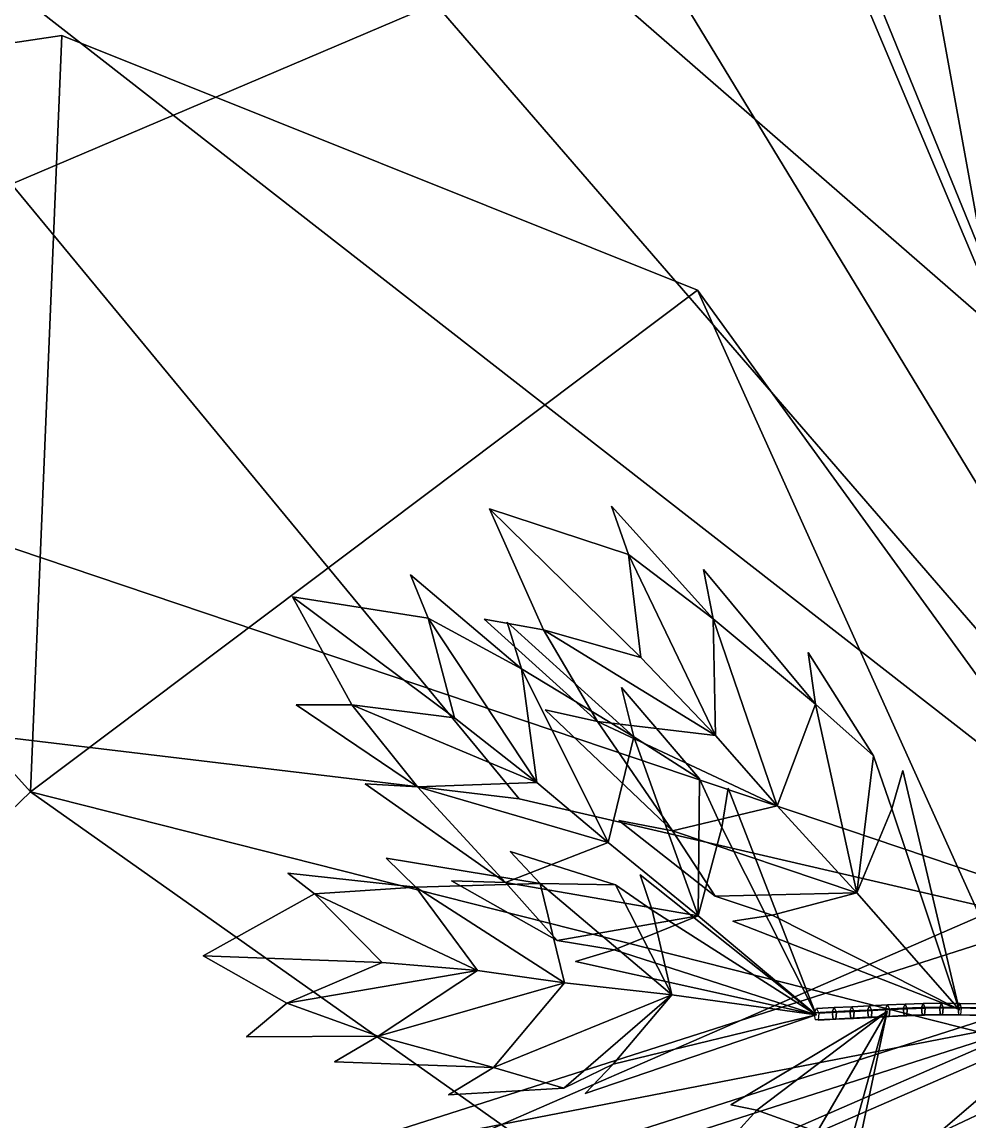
# Model space of a CAD drawing. Header units: metres. Extents: x -317 to 277, y -489 to 236.
# Drawn here: x -151.45 to -146.5, y -133.7 to -127.96 of the extents above; entities that cross this region are included whole.
import ezdxf

# ---------------------------------------------------------------- set-up
doc = ezdxf.new("R2010")
doc.units = ezdxf.units.M

msp = doc.modelspace()

# ---------------------------------------------------------------- linework, layer by layer
at = {"layer": 'Newplan_1Pdncle', "color": 3}
for points in [[(-145.0571, -132.3366, 725.2916), (-160.0123, -137.1202, 735.4659), (-160.2247, -137.5915, 734.9321), (-145.2695, -132.8078, 724.7578)], [(-144.6258, -132.7048, 725.7523), (-159.5811, -137.4885, 735.9266), (-160.0123, -137.1202, 735.4659), (-145.0571, -132.3366, 725.2916)], [(-144.5689, -133.3927, 725.5126), (-159.5241, -138.1764, 735.6869), (-159.5811, -137.4885, 735.9266), (-144.6258, -132.7048, 725.7523)], [(-145.2695, -132.8078, 724.7578), (-160.2247, -137.5915, 734.9321), (-159.9196, -138.2397, 735.0758), (-144.9644, -133.456, 724.9016)], [(-144.9644, -133.456, 724.9016), (-159.9196, -138.2397, 735.0758), (-159.5241, -138.1764, 735.6869), (-144.5689, -133.3927, 725.5126)]]:
    msp.add_3dface(points, dxfattribs=at)
at = {"layer": 'Newplan_Intrnd', "color": 3}
for points in [[(-142.8204, -131.282, 723.0324), (-147.5975, -134.7089, 733.0544), (-148.0521, -135.3773, 732.6091), (-143.275, -131.9504, 722.5872)], [(-142.0218, -131.6227, 723.2966), (-146.7989, -135.0496, 733.3185), (-147.5975, -134.7089, 733.0544), (-142.8204, -131.282, 723.0324)], [(-141.9764, -132.4867, 723.0228), (-146.7535, -135.9136, 733.0447), (-146.7989, -135.0496, 733.3185), (-142.0218, -131.6227, 723.2966)], [(-143.275, -131.9504, 722.5872), (-148.0521, -135.3773, 732.6091), (-147.5236, -136.115, 732.6088), (-142.7465, -132.6881, 722.5869)], [(-142.7465, -132.6881, 722.5869), (-147.5236, -136.115, 732.6088), (-146.7535, -135.9136, 733.0447), (-141.9764, -132.4867, 723.0228)]]:
    msp.add_3dface(points, dxfattribs=at)
at = {"layer": 'Newplan_Leaf', "color": 3}
for points in [[(-148.7206, -131.1379, 725.141), (-149.004, -130.5051, 724.7307), (-148.2133, -131.2823, 725.0117)], [(-148.7206, -131.1379, 725.141), (-148.2133, -131.2823, 725.0117), (-149.004, -130.5051, 724.7307)], [(-148.2133, -131.2823, 725.0117), (-149.004, -130.5051, 724.7307), (-148.2767, -130.7439, 724.9821)], [(-148.2133, -131.2823, 725.0117), (-148.2767, -130.7439, 724.9821), (-149.004, -130.5051, 724.7307)], [(-148.2767, -130.7439, 724.9821), (-148.3653, -130.4917, 724.7659), (-147.8341, -131.0802, 724.9523)], [(-148.2767, -130.7439, 724.9821), (-147.8341, -131.0802, 724.9523), (-148.3653, -130.4917, 724.7659)], [(-147.8232, -131.6898, 725.0909), (-148.2767, -130.7439, 724.9821), (-147.8341, -131.0802, 724.9523)], [(-147.8232, -131.6898, 725.0909), (-147.8341, -131.0802, 724.9523), (-148.2767, -130.7439, 724.9821)], [(-147.8232, -131.6898, 725.0909), (-148.2133, -131.2823, 725.0117), (-148.2767, -130.7439, 724.9821)], [(-147.8232, -131.6898, 725.0909), (-148.2767, -130.7439, 724.9821), (-148.2133, -131.2823, 725.0117)], [(-149.3236, -131.0774, 724.3212), (-149.4154, -130.85, 724.0803), (-148.8363, -131.341, 724.3749)], [(-149.3236, -131.0774, 724.3212), (-148.8363, -131.341, 724.3749), (-149.4154, -130.85, 724.0803)], [(-147.8341, -131.0802, 724.9523), (-147.8849, -130.822, 724.8567), (-147.3009, -131.5255, 724.9594)], [(-147.8341, -131.0802, 724.9523), (-147.3009, -131.5255, 724.9594), (-147.8849, -130.822, 724.8567)], [(-149.7222, -131.5304, 724.4373), (-150.0321, -130.9647, 723.9545), (-149.1854, -131.5979, 724.3909)], [(-149.7222, -131.5304, 724.4373), (-149.1854, -131.5979, 724.3909), (-150.0321, -130.9647, 723.9545)], [(-149.1854, -131.5979, 724.3909), (-150.0321, -130.9647, 723.9545), (-149.3236, -131.0774, 724.3212)], [(-149.1854, -131.5979, 724.3909), (-149.3236, -131.0774, 724.3212), (-150.0321, -130.9647, 723.9545)], [(-148.7551, -131.9361, 724.5489), (-149.3236, -131.0774, 724.3212), (-148.8363, -131.341, 724.3749)], [(-148.7551, -131.9361, 724.5489), (-148.8363, -131.341, 724.3749), (-149.3236, -131.0774, 724.3212)], [(-148.7551, -131.9361, 724.5489), (-149.1854, -131.5979, 724.3909), (-149.3236, -131.0774, 724.3212)], [(-148.7551, -131.9361, 724.5489), (-149.3236, -131.0774, 724.3212), (-149.1854, -131.5979, 724.3909)], [(-148.4394, -131.6176, 725.1689), (-149.0311, -131.0828, 725.0042), (-148.7206, -131.1379, 725.141)], [(-148.4394, -131.6176, 725.1689), (-148.7206, -131.1379, 725.141), (-149.0311, -131.0828, 725.0042)], [(-147.501, -132.0574, 725.0794), (-147.8341, -131.0802, 724.9523), (-147.3009, -131.5255, 724.9594)], [(-147.501, -132.0574, 725.0794), (-147.3009, -131.5255, 724.9594), (-147.8341, -131.0802, 724.9523)], [(-147.501, -132.0574, 725.0794), (-147.8232, -131.6898, 725.0909), (-147.8341, -131.0802, 724.9523)], [(-147.501, -132.0574, 725.0794), (-147.8341, -131.0802, 724.9523), (-147.8232, -131.6898, 725.0909)], [(-148.8363, -131.341, 724.3749), (-148.9102, -131.0975, 724.2582), (-148.2496, -131.6966, 724.4844)], [(-148.8363, -131.341, 724.3749), (-148.2496, -131.6966, 724.4844), (-148.9102, -131.0975, 724.2582)], [(-148.4394, -131.6176, 725.1689), (-148.7206, -131.1379, 725.141), (-147.8232, -131.6898, 725.0909)], [(-148.4394, -131.6176, 725.1689), (-147.8232, -131.6898, 725.0909), (-148.7206, -131.1379, 725.141)], [(-148.7206, -131.1379, 725.141), (-148.2133, -131.2823, 725.0117), (-147.8232, -131.6898, 725.0909)], [(-148.7206, -131.1379, 725.141), (-147.8232, -131.6898, 725.0909), (-148.2133, -131.2823, 725.0117)], [(-147.3009, -131.5255, 724.9594), (-147.3385, -131.2565, 724.8736), (-146.9962, -131.7957, 724.9243)], [(-147.3009, -131.5255, 724.9594), (-146.9962, -131.7957, 724.9243), (-147.3385, -131.2565, 724.8736)], [(-148.3834, -132.2487, 724.6052), (-148.8363, -131.341, 724.3749), (-148.2496, -131.6966, 724.4844)], [(-148.3834, -132.2487, 724.6052), (-148.2496, -131.6966, 724.4844), (-148.8363, -131.341, 724.3749)], [(-148.3834, -132.2487, 724.6052), (-148.7551, -131.9361, 724.5489), (-148.8363, -131.341, 724.3749)], [(-148.3834, -132.2487, 724.6052), (-148.8363, -131.341, 724.3749), (-148.7551, -131.9361, 724.5489)], [(-148.2496, -131.6966, 724.4844), (-148.3136, -131.44, 724.3787), (-147.906, -131.9168, 724.5092)], [(-148.2496, -131.6966, 724.4844), (-147.906, -131.9168, 724.5092), (-148.3136, -131.44, 724.3787)], [(-149.3798, -131.9587, 724.5332), (-150.0133, -131.5295, 724.2544), (-149.7222, -131.5304, 724.4373)], [(-149.3798, -131.9587, 724.5332), (-149.7222, -131.5304, 724.4373), (-150.0133, -131.5295, 724.2544)], [(-149.3798, -131.9587, 724.5332), (-149.7222, -131.5304, 724.4373), (-148.7551, -131.9361, 724.5489)], [(-149.3798, -131.9587, 724.5332), (-148.7551, -131.9361, 724.5489), (-149.7222, -131.5304, 724.4373)], [(-149.7222, -131.5304, 724.4373), (-149.1854, -131.5979, 724.3909), (-148.7551, -131.9361, 724.5489)], [(-149.7222, -131.5304, 724.4373), (-148.7551, -131.9361, 724.5489), (-149.1854, -131.5979, 724.3909)], [(-147.0839, -132.5126, 725.1153), (-147.501, -132.0574, 725.0794), (-147.3009, -131.5255, 724.9594)], [(-147.0839, -132.5126, 725.1153), (-147.3009, -131.5255, 724.9594), (-147.501, -132.0574, 725.0794)], [(-147.0839, -132.5126, 725.1153), (-147.3009, -131.5255, 724.9594), (-146.9962, -131.7957, 724.9243)], [(-147.0839, -132.5126, 725.1153), (-146.9962, -131.7957, 724.9243), (-147.3009, -131.5255, 724.9594)], [(-148.0474, -132.1882, 725.2266), (-148.7121, -131.5564, 725.1527), (-148.4394, -131.6176, 725.1689)], [(-148.0474, -132.1882, 725.2266), (-148.4394, -131.6176, 725.1689), (-148.7121, -131.5564, 725.1527)], [(-148.0474, -132.1882, 725.2266), (-148.4394, -131.6176, 725.1689), (-147.501, -132.0574, 725.0794)], [(-148.0474, -132.1882, 725.2266), (-147.501, -132.0574, 725.0794), (-148.4394, -131.6176, 725.1689)], [(-148.4394, -131.6176, 725.1689), (-147.8232, -131.6898, 725.0909), (-147.501, -132.0574, 725.0794)], [(-148.4394, -131.6176, 725.1689), (-147.501, -132.0574, 725.0794), (-147.8232, -131.6898, 725.0909)], [(-147.9131, -132.6313, 724.727), (-148.3834, -132.2487, 724.6052), (-148.2496, -131.6966, 724.4844)], [(-147.9131, -132.6313, 724.727), (-148.2496, -131.6966, 724.4844), (-148.3834, -132.2487, 724.6052)], [(-147.9131, -132.6313, 724.727), (-148.2496, -131.6966, 724.4844), (-147.906, -131.9168, 724.5092)], [(-147.9131, -132.6313, 724.727), (-147.906, -131.9168, 724.5092), (-148.2496, -131.6966, 724.4844)], [(-147.0839, -132.5126, 725.1153), (-146.9962, -131.7957, 724.9243), (-146.9016, -132.073, 725.0411)], [(-147.0839, -132.5126, 725.1153), (-146.9016, -132.073, 725.0411), (-146.9962, -131.7957, 724.9243)], [(-146.9016, -132.073, 725.0411), (-146.8434, -131.8721, 724.9998), (-146.5489, -133.1211, 725.1008)], [(-146.9016, -132.073, 725.0411), (-146.5489, -133.1211, 725.1008), (-146.8434, -131.8721, 724.9998)], [(-148.9199, -132.4584, 724.6796), (-149.653, -131.9417, 724.4744), (-149.3798, -131.9587, 724.5332)], [(-148.9199, -132.4584, 724.6796), (-149.3798, -131.9587, 724.5332), (-149.653, -131.9417, 724.4744)], [(-149.3798, -131.9587, 724.5332), (-148.7551, -131.9361, 724.5489), (-148.3834, -132.2487, 724.6052)], [(-149.3798, -131.9587, 724.5332), (-148.3834, -132.2487, 724.6052), (-148.7551, -131.9361, 724.5489)], [(-147.9131, -132.6313, 724.727), (-147.906, -131.9168, 724.5092), (-147.7896, -132.1714, 724.6543)], [(-147.9131, -132.6313, 724.727), (-147.7896, -132.1714, 724.6543), (-147.906, -131.9168, 724.5092)], [(-148.9199, -132.4584, 724.6796), (-149.3798, -131.9587, 724.5332), (-148.3834, -132.2487, 724.6052)], [(-148.9199, -132.4584, 724.6796), (-148.3834, -132.2487, 724.6052), (-149.3798, -131.9587, 724.5332)], [(-147.7896, -132.1714, 724.6543), (-147.7566, -131.9655, 724.6103), (-147.2969, -133.1485, 724.825)], [(-147.7896, -132.1714, 724.6543), (-147.2969, -133.1485, 724.825), (-147.7566, -131.9655, 724.6103)], [(-148.0474, -132.1882, 725.2266), (-147.501, -132.0574, 725.0794), (-147.0839, -132.5126, 725.1153)], [(-148.0474, -132.1882, 725.2266), (-147.0839, -132.5126, 725.1153), (-147.501, -132.0574, 725.0794)], [(-146.5489, -133.1211, 725.1008), (-147.0839, -132.5126, 725.1153), (-146.9016, -132.073, 725.0411)], [(-146.5489, -133.1211, 725.1008), (-146.9016, -132.073, 725.0411), (-147.0839, -132.5126, 725.1153)], [(-147.8234, -132.5302, 725.2203), (-148.327, -132.1342, 725.2274), (-148.0474, -132.1882, 725.2266)], [(-147.8234, -132.5302, 725.2203), (-148.0474, -132.1882, 725.2266), (-148.327, -132.1342, 725.2274)], [(-147.2969, -133.1485, 724.825), (-147.9131, -132.6313, 724.727), (-147.7896, -132.1714, 724.6543)], [(-147.2969, -133.1485, 724.825), (-147.7896, -132.1714, 724.6543), (-147.9131, -132.6313, 724.727)], [(-147.8234, -132.5302, 725.2203), (-148.0474, -132.1882, 725.2266), (-147.0839, -132.5126, 725.1153)], [(-147.8234, -132.5302, 725.2203), (-147.0839, -132.5126, 725.1153), (-148.0474, -132.1882, 725.2266)], [(-148.9199, -132.4584, 724.6796), (-148.3834, -132.2487, 724.6052), (-147.9131, -132.6313, 724.727)], [(-148.9199, -132.4584, 724.6796), (-147.9131, -132.6313, 724.727), (-148.3834, -132.2487, 724.6052)], [(-148.7388, -132.4638, 724.0612), (-148.8955, -132.2957, 723.8929), (-148.3453, -132.4693, 724.1714)], [(-148.7388, -132.4638, 724.0612), (-148.3453, -132.4693, 724.1714), (-148.8955, -132.2957, 723.8929)], [(-149.3873, -132.4817, 723.8124), (-149.5437, -132.3313, 723.6355), (-148.7388, -132.4638, 724.0612)], [(-149.3873, -132.4817, 723.8124), (-148.7388, -132.4638, 724.0612), (-149.5437, -132.3313, 723.6355)], [(-149.9182, -132.518, 723.6492), (-150.0565, -132.4086, 723.3541), (-149.3873, -132.4817, 723.8124)], [(-149.9182, -132.518, 723.6492), (-149.3873, -132.4817, 723.8124), (-150.0565, -132.4086, 723.3541)], [(-148.6109, -132.9814, 724.2917), (-149.3873, -132.4817, 723.8124), (-148.7388, -132.4638, 724.0612)], [(-148.6109, -132.9814, 724.2917), (-148.7388, -132.4638, 724.0612), (-149.3873, -132.4817, 723.8124)], [(-148.6488, -132.761, 724.7255), (-149.2014, -132.4489, 724.6371), (-148.9199, -132.4584, 724.6796)], [(-148.6488, -132.761, 724.7255), (-148.9199, -132.4584, 724.6796), (-149.2014, -132.4489, 724.6371)], [(-148.6488, -132.761, 724.7255), (-148.9199, -132.4584, 724.6796), (-147.9131, -132.6313, 724.727)], [(-148.6488, -132.761, 724.7255), (-147.9131, -132.6313, 724.727), (-148.9199, -132.4584, 724.6796)], [(-148.0511, -133.0444, 724.5466), (-148.7388, -132.4638, 724.0612), (-148.3453, -132.4693, 724.1714)], [(-148.0511, -133.0444, 724.5466), (-148.3453, -132.4693, 724.1714), (-148.7388, -132.4638, 724.0612)], [(-148.0511, -133.0444, 724.5466), (-148.6109, -132.9814, 724.2917), (-148.7388, -132.4638, 724.0612)], [(-148.0511, -133.0444, 724.5466), (-148.7388, -132.4638, 724.0612), (-148.6109, -132.9814, 724.2917)], [(-148.1532, -132.6031, 724.3828), (-148.2155, -132.4186, 724.296), (-147.2971, -133.1495, 724.8246)], [(-148.1532, -132.6031, 724.3828), (-147.2971, -133.1495, 724.8246), (-148.2155, -132.4186, 724.296)], [(-149.5636, -132.8761, 723.8512), (-150.4999, -132.8414, 723.1951), (-149.9182, -132.518, 723.6492)], [(-149.5636, -132.8761, 723.8512), (-149.9182, -132.518, 723.6492), (-150.4999, -132.8414, 723.1951)], [(-149.0667, -132.917, 724.1266), (-149.9182, -132.518, 723.6492), (-149.3873, -132.4817, 723.8124)], [(-149.0667, -132.917, 724.1266), (-149.3873, -132.4817, 723.8124), (-149.9182, -132.518, 723.6492)], [(-149.0667, -132.917, 724.1266), (-149.5636, -132.8761, 723.8512), (-149.9182, -132.518, 723.6492)], [(-149.0667, -132.917, 724.1266), (-149.9182, -132.518, 723.6492), (-149.5636, -132.8761, 723.8512)], [(-148.6109, -132.9814, 724.2917), (-149.0667, -132.917, 724.1266), (-149.3873, -132.4817, 723.8124)], [(-148.6109, -132.9814, 724.2917), (-149.3873, -132.4817, 723.8124), (-149.0667, -132.917, 724.1266)], [(-148.0511, -133.0444, 724.5466), (-148.3453, -132.4693, 724.1714), (-148.1532, -132.6031, 724.3828)], [(-148.0511, -133.0444, 724.5466), (-148.1532, -132.6031, 724.3828), (-148.3453, -132.4693, 724.1714)], [(-147.527, -132.6283, 725.2649), (-147.8234, -132.5302, 725.2203), (-147.0839, -132.5126, 725.1153)], [(-147.527, -132.6283, 725.2649), (-147.0839, -132.5126, 725.1153), (-147.8234, -132.5302, 725.2203)], [(-147.527, -132.6283, 725.2649), (-147.0839, -132.5126, 725.1153), (-146.5489, -133.1211, 725.1008)], [(-147.527, -132.6283, 725.2649), (-146.5489, -133.1211, 725.1008), (-147.0839, -132.5126, 725.1153)], [(-148.3513, -132.8097, 724.8178), (-148.6488, -132.761, 724.7255), (-147.9131, -132.6313, 724.727)], [(-148.3513, -132.8097, 724.8178), (-147.9131, -132.6313, 724.727), (-148.6488, -132.761, 724.7255)], [(-148.3513, -132.8097, 724.8178), (-147.9131, -132.6313, 724.727), (-147.2969, -133.1485, 724.825)], [(-148.3513, -132.8097, 724.8178), (-147.2969, -133.1485, 724.825), (-147.9131, -132.6313, 724.727)], [(-147.2971, -133.1495, 724.8246), (-148.0511, -133.0444, 724.5466), (-148.1532, -132.6031, 724.3828)], [(-147.2971, -133.1495, 724.8246), (-148.1532, -132.6031, 724.3828), (-148.0511, -133.0444, 724.5466)], [(-146.5489, -133.1211, 725.1008), (-147.7311, -132.6602, 725.3176), (-147.527, -132.6283, 725.2649)], [(-146.5489, -133.1211, 725.1008), (-147.527, -132.6283, 725.2649), (-147.7311, -132.6602, 725.3176)], [(-147.2969, -133.1485, 724.825), (-148.5538, -132.8714, 724.8424), (-148.3513, -132.8097, 724.8178)], [(-147.2969, -133.1485, 724.825), (-148.3513, -132.8097, 724.8178), (-148.5538, -132.8714, 724.8424)], [(-150.0626, -133.0887, 723.825), (-150.4999, -132.8414, 723.1951), (-149.5636, -132.8761, 723.8512)], [(-150.0626, -133.0887, 723.825), (-149.5636, -132.8761, 723.8512), (-150.4999, -132.8414, 723.1951)], [(-150.0626, -133.0887, 723.825), (-149.5636, -132.8761, 723.8512), (-149.0667, -132.917, 724.1266)], [(-150.0626, -133.0887, 723.825), (-149.0667, -132.917, 724.1266), (-149.5636, -132.8761, 723.8512)], [(-149.5841, -133.26, 724.0521), (-150.0626, -133.0887, 723.825), (-149.0667, -132.917, 724.1266)], [(-149.5841, -133.26, 724.0521), (-149.0667, -132.917, 724.1266), (-150.0626, -133.0887, 723.825)], [(-149.5841, -133.26, 724.0521), (-149.0667, -132.917, 724.1266), (-148.6109, -132.9814, 724.2917)], [(-149.5841, -133.26, 724.0521), (-148.6109, -132.9814, 724.2917), (-149.0667, -132.917, 724.1266)], [(-148.9816, -133.4238, 724.3568), (-149.5841, -133.26, 724.0521), (-148.6109, -132.9814, 724.2917)], [(-148.9816, -133.4238, 724.3568), (-148.6109, -132.9814, 724.2917), (-149.5841, -133.26, 724.0521)], [(-148.9816, -133.4238, 724.3568), (-148.6109, -132.9814, 724.2917), (-148.0511, -133.0444, 724.5466)], [(-148.9816, -133.4238, 724.3568), (-148.0511, -133.0444, 724.5466), (-148.6109, -132.9814, 724.2917)], [(-149.5841, -133.26, 724.0521), (-150.273, -133.2647, 723.6177), (-150.0626, -133.0887, 723.825)], [(-149.5841, -133.26, 724.0521), (-150.0626, -133.0887, 723.825), (-150.273, -133.2647, 723.6177)], [(-148.6142, -133.533, 724.4991), (-148.9816, -133.4238, 724.3568), (-148.0511, -133.0444, 724.5466)], [(-148.6142, -133.533, 724.4991), (-148.0511, -133.0444, 724.5466), (-148.9816, -133.4238, 724.3568)], [(-148.3565, -133.4074, 724.6305), (-148.6142, -133.533, 724.4991), (-148.0511, -133.0444, 724.5466)], [(-148.3565, -133.4074, 724.6305), (-148.0511, -133.0444, 724.5466), (-148.6142, -133.533, 724.4991)], [(-148.3565, -133.4074, 724.6305), (-148.0511, -133.0444, 724.5466), (-147.2971, -133.1495, 724.8246)], [(-148.3565, -133.4074, 724.6305), (-147.2971, -133.1495, 724.8246), (-148.0511, -133.0444, 724.5466)], [(-147.2971, -133.1495, 724.8246), (-148.5041, -133.5602, 724.6476), (-148.3565, -133.4074, 724.6305)], [(-147.2971, -133.1495, 724.8246), (-148.3565, -133.4074, 724.6305), (-148.5041, -133.5602, 724.6476)], [(-147.607, -133.6478, 724.2656), (-147.7417, -133.6203, 724.1027), (-146.9256, -133.1327, 724.9706)], [(-147.607, -133.6478, 724.2656), (-146.9256, -133.1327, 724.9706), (-147.7417, -133.6203, 724.1027)], [(-146.9256, -133.1327, 724.9706), (-147.2919, -133.7605, 724.6121), (-147.607, -133.6478, 724.2656)], [(-146.9256, -133.1327, 724.9706), (-147.607, -133.6478, 724.2656), (-147.2919, -133.7605, 724.6121)], [(-147.2194, -134.1896, 724.8185), (-147.2919, -133.7605, 724.6121), (-146.9256, -133.1327, 724.9706)], [(-147.2194, -134.1896, 724.8185), (-146.9256, -133.1327, 724.9706), (-147.2919, -133.7605, 724.6121)], [(-146.9256, -133.1327, 724.9706), (-147.1916, -134.3894, 724.8875), (-147.2194, -134.1896, 724.8185)], [(-146.9256, -133.1327, 724.9706), (-147.2194, -134.1896, 724.8185), (-147.1916, -134.3894, 724.8875)], [(-148.9816, -133.4238, 724.3568), (-149.8127, -133.395, 723.9631), (-149.5841, -133.26, 724.0521)], [(-148.9816, -133.4238, 724.3568), (-149.5841, -133.26, 724.0521), (-149.8127, -133.395, 723.9631)], [(-148.6142, -133.533, 724.4991), (-149.2169, -133.567, 724.2844), (-148.9816, -133.4238, 724.3568)], [(-148.6142, -133.533, 724.4991), (-148.9816, -133.4238, 724.3568), (-149.2169, -133.567, 724.2844)], [(-147.2919, -133.7605, 724.6121), (-147.7226, -133.7764, 724.0019), (-147.607, -133.6478, 724.2656)], [(-147.2919, -133.7605, 724.6121), (-147.607, -133.6478, 724.2656), (-147.7226, -133.7764, 724.0019)]]:
    msp.add_3dface(points, dxfattribs=at)
at = {"layer": 'Newplan_Mrstm', "color": 3}
for points in [[(-146.3526, -129.5708, 733.0635), (-143.1731, -120.1059, 744.6378), (-147.9376, -120.8503, 738.688)], [(-146.3526, -129.5708, 733.0635), (-147.9376, -120.8503, 738.688), (-143.1731, -120.1059, 744.6378)], [(-146.3526, -129.5708, 733.0635), (-147.9376, -120.8503, 738.688), (-149.5865, -126.7535, 730.9904)], [(-146.3526, -129.5708, 733.0635), (-149.5865, -126.7535, 730.9904), (-147.9376, -120.8503, 738.688)], [(-144.8985, -132.9377, 725.2421), (-149.3135, -122.1098, 728.3858), (-150.6986, -126.2324, 725.3316)], [(-144.8985, -132.9377, 725.2421), (-150.6986, -126.2324, 725.3316), (-149.3135, -122.1098, 728.3858)], [(-144.8985, -132.9377, 725.2421), (-143.6832, -127.8921, 729.6197), (-149.3135, -122.1098, 728.3858)], [(-144.8985, -132.9377, 725.2421), (-149.3135, -122.1098, 728.3858), (-143.6832, -127.8921, 729.6197)], [(-144.8635, -128.4287, 732.876), (-149.5865, -126.7535, 730.9904), (-146.8205, -123.4969, 732.5767)], [(-144.8635, -128.4287, 732.876), (-146.8205, -123.4969, 732.5767), (-149.5865, -126.7535, 730.9904)], [(-146.8205, -123.4969, 732.5767), (-147.0527, -127.8256, 725.9927), (-144.8985, -132.9377, 725.2421)], [(-146.8205, -123.4969, 732.5767), (-144.8985, -132.9377, 725.2421), (-147.0527, -127.8256, 725.9927)], [(-144.8635, -128.4287, 732.876), (-146.8205, -123.4969, 732.5767), (-144.8985, -132.9377, 725.2421)], [(-144.8635, -128.4287, 732.876), (-144.8985, -132.9377, 725.2421), (-146.8205, -123.4969, 732.5767)], [(-148.2506, -127.4258, 723.1252), (-151.9406, -123.9201, 721.159), (-153.9926, -129.8682, 717.86)], [(-148.2506, -127.4258, 723.1252), (-153.9926, -129.8682, 717.86), (-151.9406, -123.9201, 721.159)], [(-150.6986, -126.2324, 725.3316), (-153.8634, -125.9478, 721.0719), (-144.8985, -132.9377, 725.2421)], [(-150.6986, -126.2324, 725.3316), (-144.8985, -132.9377, 725.2421), (-153.8634, -125.9478, 721.0719)], [(-150.6986, -126.2324, 725.3316), (-153.8609, -129.9842, 723.1885), (-153.8634, -125.9478, 721.0719)], [(-150.6986, -126.2324, 725.3316), (-153.8634, -125.9478, 721.0719), (-153.8609, -129.9842, 723.1885)], [(-153.8634, -125.9478, 721.0719), (-148.8476, -132.0211, 721.3818), (-144.8985, -132.9377, 725.2421)], [(-153.8634, -125.9478, 721.0719), (-144.8985, -132.9377, 725.2421), (-148.8476, -132.0211, 721.3818)], [(-153.8634, -125.9478, 721.0719), (-153.4205, -131.4737, 717.8602), (-148.8476, -132.0211, 721.3818)], [(-153.8634, -125.9478, 721.0719), (-148.8476, -132.0211, 721.3818), (-153.4205, -131.4737, 717.8602)], [(-150.6986, -126.2324, 725.3316), (-151.4906, -127.4952, 726.487), (-153.8609, -129.9842, 723.1885)], [(-150.6986, -126.2324, 725.3316), (-153.8609, -129.9842, 723.1885), (-151.4906, -127.4952, 726.487)], [(-144.8635, -128.4287, 732.876), (-146.3526, -129.5708, 733.0635), (-149.5865, -126.7535, 730.9904)], [(-144.8635, -128.4287, 732.876), (-149.5865, -126.7535, 730.9904), (-146.3526, -129.5708, 733.0635)], [(-144.8985, -132.9377, 725.2421), (-148.2506, -127.4258, 723.1252), (-153.9926, -129.8682, 717.86)], [(-144.8985, -132.9377, 725.2421), (-153.9926, -129.8682, 717.86), (-148.2506, -127.4258, 723.1252)], [(-151.4007, -131.9843, 780.7606), (-151.2376, -128.0321, 784.4857), (-154.5147, -128.5223, 781.9601)], [(-151.4007, -131.9843, 780.7606), (-154.5147, -128.5223, 781.9601), (-151.2376, -128.0321, 784.4857)], [(-151.4007, -131.9843, 780.7606), (-147.9171, -129.3632, 786.1536), (-151.2376, -128.0321, 784.4857)], [(-151.4007, -131.9843, 780.7606), (-151.2376, -128.0321, 784.4857), (-147.9171, -129.3632, 786.1536)], [(-155.0273, -135.4879, 776.6539), (-151.4007, -131.9843, 780.7606), (-154.5147, -128.5223, 781.9601)], [(-155.0273, -135.4879, 776.6539), (-154.5147, -128.5223, 781.9601), (-151.4007, -131.9843, 780.7606)], [(-146.1327, -133.3179, 781.6201), (-147.9171, -129.3632, 786.1536), (-151.4007, -131.9843, 780.7606)], [(-146.1327, -133.3179, 781.6201), (-151.4007, -131.9843, 780.7606), (-147.9171, -129.3632, 786.1536)], [(-145.3622, -132.8869, 785.0154), (-147.9171, -129.3632, 786.1536), (-146.1327, -133.3179, 781.6201)], [(-145.3622, -132.8869, 785.0154), (-146.1327, -133.3179, 781.6201), (-147.9171, -129.3632, 786.1536)], [(-144.8985, -132.9377, 725.2421), (-153.9926, -129.8682, 717.86), (-151.8314, -134.2825, 719.8815)], [(-144.8985, -132.9377, 725.2421), (-151.8314, -134.2825, 719.8815), (-153.9926, -129.8682, 717.86)], [(-147.6599, -134.6281, 778.5606), (-151.4007, -131.9843, 780.7606), (-155.0273, -135.4879, 776.6539)], [(-147.6599, -134.6281, 778.5606), (-155.0273, -135.4879, 776.6539), (-151.4007, -131.9843, 780.7606)], [(-147.6599, -134.6281, 778.5606), (-146.1327, -133.3179, 781.6201), (-151.4007, -131.9843, 780.7606)], [(-147.6599, -134.6281, 778.5606), (-151.4007, -131.9843, 780.7606), (-146.1327, -133.3179, 781.6201)], [(-151.8314, -134.2825, 719.8815), (-152.0141, -139.085, 717.6134), (-144.8985, -132.9377, 725.2421)], [(-151.8314, -134.2825, 719.8815), (-144.8985, -132.9377, 725.2421), (-152.0141, -139.085, 717.6134)], [(-152.0141, -139.085, 717.6134), (-146.1249, -137.7636, 722.684), (-144.8985, -132.9377, 725.2421)], [(-152.0141, -139.085, 717.6134), (-144.8985, -132.9377, 725.2421), (-146.1249, -137.7636, 722.684)], [(-144.8985, -132.9377, 725.2421), (-148.899, -142.7068, 719.3109), (-146.707, -141.5291, 724.0067)], [(-144.8985, -132.9377, 725.2421), (-146.707, -141.5291, 724.0067), (-148.899, -142.7068, 719.3109)], [(-144.8985, -132.9377, 725.2421), (-148.3474, -134.5671, 719.6252), (-148.899, -142.7068, 719.3109)], [(-144.8985, -132.9377, 725.2421), (-148.899, -142.7068, 719.3109), (-148.3474, -134.5671, 719.6252)], [(-146.707, -141.5291, 724.0067), (-143.8111, -144.876, 726.9484), (-144.8985, -132.9377, 725.2421)], [(-146.707, -141.5291, 724.0067), (-144.8985, -132.9377, 725.2421), (-143.8111, -144.876, 726.9484)], [(-144.428, -138.2845, 779.978), (-146.1327, -133.3179, 781.6201), (-147.6599, -134.6281, 778.5606)], [(-144.428, -138.2845, 779.978), (-147.6599, -134.6281, 778.5606), (-146.1327, -133.3179, 781.6201)]]:
    msp.add_3dface(points, dxfattribs=at)
at = {"layer": 'Newplan_Petiole', "color": 3}
for points in [[(-142.9331, -131.1064, 722.9294), (-149.0678, -133.7778, 729.9284), (-149.4415, -134.6277, 729.2765), (-143.3067, -131.9563, 722.2775)], [(-142.0618, -131.4884, 723.5473), (-148.1965, -134.1598, 730.5463), (-149.0678, -133.7778, 729.9284), (-142.9331, -131.1064, 722.9294)], [(-141.8966, -132.5958, 723.2694), (-148.0313, -135.2672, 730.2684), (-148.1965, -134.1598, 730.5463), (-142.0618, -131.4884, 723.5473)], [(-143.3067, -131.9563, 722.2775), (-149.4415, -134.6277, 729.2765), (-148.8046, -135.5429, 729.4854), (-142.6698, -132.8716, 722.4865)], [(-142.6698, -132.8716, 722.4865), (-148.8046, -135.5429, 729.4854), (-148.0313, -135.2672, 730.2684), (-141.8966, -132.5958, 723.2694)], [(-146.9355, -133.1196, 725.0006), (-147.0282, -133.1242, 724.9641), (-147.0172, -133.1026, 724.9335), (-146.9245, -133.0979, 724.9701)], [(-146.9245, -133.0979, 724.9701), (-147.0172, -133.1026, 724.9335), (-147.0049, -133.1265, 724.9054), (-146.9122, -133.1219, 724.942)], [(-146.8417, -133.1149, 725.0375), (-146.9355, -133.1196, 725.0006), (-146.9245, -133.0979, 724.9701), (-146.8313, -133.0933, 725.0068)], [(-146.8313, -133.0933, 725.0068), (-146.9245, -133.0979, 724.9701), (-146.9122, -133.1219, 724.942), (-146.8203, -133.1173, 724.9782)], [(-146.7468, -133.1119, 725.0717), (-146.8417, -133.1149, 725.0375), (-146.8313, -133.0933, 725.0068), (-146.737, -133.0903, 725.0408)], [(-146.737, -133.0903, 725.0408), (-146.8313, -133.0933, 725.0068), (-146.8203, -133.1173, 724.9782), (-146.7272, -133.1143, 725.0117)], [(-146.6509, -133.1106, 725.1029), (-146.7468, -133.1119, 725.0717), (-146.737, -133.0903, 725.0408), (-146.6417, -133.089, 725.0718)], [(-146.6417, -133.089, 725.0718), (-146.737, -133.0903, 725.0408), (-146.7272, -133.1143, 725.0117), (-146.6332, -133.113, 725.0424)], [(-146.5551, -133.1109, 725.1309), (-146.6509, -133.1106, 725.1029), (-146.6417, -133.089, 725.0718), (-146.546, -133.0894, 725.0997)], [(-146.546, -133.0894, 725.0997), (-146.6417, -133.089, 725.0718), (-146.6332, -133.113, 725.0424), (-146.5374, -133.1134, 725.0703)], [(-146.4586, -133.113, 725.1559), (-146.554, -133.1109, 725.1312), (-146.5455, -133.0894, 725.0999), (-146.4494, -133.0914, 725.1248)], [(-146.4494, -133.0914, 725.1248), (-146.5455, -133.0894, 725.0999), (-146.5382, -133.1134, 725.0701), (-146.4409, -133.1155, 725.0954)], [(-147.2136, -133.1335, 724.8909), (-147.3063, -133.1381, 724.8544), (-147.2953, -133.1165, 724.8239), (-147.2026, -133.1119, 724.8604)], [(-147.2079, -133.1715, 724.8813), (-147.3006, -133.1761, 724.8447), (-147.3063, -133.1381, 724.8544), (-147.2136, -133.1335, 724.8909)], [(-147.2964, -133.1496, 724.8249), (-147.2971, -133.1495, 724.8246), (-147.2971, -133.1494, 724.8246), (-147.2964, -133.1496, 724.8249)], [(-147.2964, -133.1496, 724.8249), (-147.2971, -133.1494, 724.8246), (-147.2971, -133.1494, 724.8246), (-147.2964, -133.1495, 724.8248)], [(-147.2964, -133.1495, 724.8248), (-147.2971, -133.1494, 724.8246), (-147.2971, -133.1495, 724.8245), (-147.2964, -133.1496, 724.8248)], [(-147.2964, -133.1496, 724.8248), (-147.2971, -133.1495, 724.8245), (-147.2971, -133.1495, 724.8245), (-147.2964, -133.1496, 724.8248)], [(-147.2964, -133.1496, 724.8248), (-147.2971, -133.1495, 724.8245), (-147.2971, -133.1495, 724.8246), (-147.2964, -133.1496, 724.8249)], [(-147.2963, -133.149, 724.8251), (-147.2969, -133.1485, 724.825), (-147.2968, -133.1484, 724.825), (-147.2963, -133.1489, 724.825)], [(-147.2963, -133.149, 724.825), (-147.2968, -133.1485, 724.8249), (-147.2969, -133.1485, 724.8249), (-147.2963, -133.149, 724.825)], [(-147.2963, -133.149, 724.825), (-147.2969, -133.1485, 724.8249), (-147.2969, -133.1485, 724.825), (-147.2963, -133.149, 724.8251)], [(-147.2963, -133.149, 724.8251), (-147.2969, -133.1485, 724.825), (-147.2969, -133.1485, 724.825), (-147.2963, -133.149, 724.8251)], [(-147.2963, -133.1489, 724.825), (-147.2968, -133.1484, 724.825), (-147.2968, -133.1485, 724.8249), (-147.2963, -133.149, 724.825)], [(-147.2957, -133.1496, 724.8251), (-147.2964, -133.1496, 724.8249), (-147.2964, -133.1495, 724.8248), (-147.2957, -133.1496, 724.8251)], [(-147.2957, -133.1496, 724.8251), (-147.2964, -133.1495, 724.8248), (-147.2964, -133.1496, 724.8248), (-147.2957, -133.1496, 724.825)], [(-147.2957, -133.1496, 724.825), (-147.2964, -133.1496, 724.8248), (-147.2964, -133.1496, 724.8248), (-147.2957, -133.1497, 724.825)], [(-147.2957, -133.1497, 724.825), (-147.2964, -133.1496, 724.8248), (-147.2964, -133.1496, 724.8249), (-147.2957, -133.1497, 724.8251)], [(-147.2957, -133.1497, 724.8251), (-147.2964, -133.1496, 724.8249), (-147.2964, -133.1496, 724.8249), (-147.2957, -133.1496, 724.8251)], [(-147.2957, -133.1493, 724.8252), (-147.2963, -133.149, 724.8251), (-147.2963, -133.1489, 724.825), (-147.2957, -133.1493, 724.8251)], [(-147.2957, -133.1493, 724.8251), (-147.2963, -133.1489, 724.825), (-147.2963, -133.149, 724.825), (-147.2957, -133.1493, 724.8251)], [(-147.2957, -133.1493, 724.8251), (-147.2963, -133.149, 724.825), (-147.2963, -133.149, 724.825), (-147.2957, -133.1494, 724.8251)], [(-147.2957, -133.1494, 724.8251), (-147.2963, -133.149, 724.825), (-147.2963, -133.149, 724.8251), (-147.2957, -133.1494, 724.8252)], [(-147.2957, -133.1494, 724.8252), (-147.2963, -133.149, 724.8251), (-147.2963, -133.149, 724.8251), (-147.2957, -133.1493, 724.8252)], [(-147.295, -133.1496, 724.8253), (-147.2957, -133.1493, 724.8251), (-147.2957, -133.1494, 724.8251), (-147.295, -133.1496, 724.8253)], [(-147.295, -133.1496, 724.8254), (-147.2957, -133.1494, 724.8252), (-147.2957, -133.1493, 724.8252), (-147.295, -133.1496, 724.8254)], [(-147.295, -133.1496, 724.8254), (-147.2957, -133.1493, 724.8252), (-147.2957, -133.1493, 724.8251), (-147.295, -133.1495, 724.8253)], [(-147.295, -133.1495, 724.8253), (-147.2957, -133.1493, 724.8251), (-147.2957, -133.1493, 724.8251), (-147.295, -133.1496, 724.8253)], [(-147.295, -133.1496, 724.8253), (-147.2957, -133.1494, 724.8251), (-147.2957, -133.1494, 724.8252), (-147.295, -133.1496, 724.8254)], [(-147.295, -133.1497, 724.8253), (-147.2957, -133.1496, 724.825), (-147.2957, -133.1497, 724.825), (-147.295, -133.1497, 724.8253)], [(-147.295, -133.1497, 724.8254), (-147.2957, -133.1497, 724.8251), (-147.2957, -133.1496, 724.8251), (-147.295, -133.1497, 724.8254)], [(-147.295, -133.1497, 724.8254), (-147.2957, -133.1496, 724.8251), (-147.2957, -133.1496, 724.8251), (-147.295, -133.1496, 724.8253)], [(-147.295, -133.1496, 724.8253), (-147.2957, -133.1496, 724.8251), (-147.2957, -133.1496, 724.825), (-147.295, -133.1497, 724.8253)], [(-147.295, -133.1497, 724.8253), (-147.2957, -133.1497, 724.825), (-147.2957, -133.1497, 724.8251), (-147.295, -133.1497, 724.8254)], [(-147.2026, -133.1119, 724.8604), (-147.2953, -133.1165, 724.8239), (-147.283, -133.1404, 724.7957), (-147.1903, -133.1358, 724.8323)], [(-147.2943, -133.1497, 724.8256), (-147.295, -133.1496, 724.8254), (-147.295, -133.1495, 724.8253), (-147.2943, -133.1496, 724.8256)], [(-147.2943, -133.1496, 724.8256), (-147.295, -133.1495, 724.8253), (-147.295, -133.1496, 724.8253), (-147.2943, -133.1497, 724.8255)], [(-147.2943, -133.1497, 724.8255), (-147.295, -133.1496, 724.8253), (-147.295, -133.1496, 724.8253), (-147.2943, -133.1497, 724.8255)], [(-147.2943, -133.1497, 724.8255), (-147.295, -133.1496, 724.8253), (-147.295, -133.1496, 724.8254), (-147.2943, -133.1497, 724.8256)], [(-147.2943, -133.1497, 724.8256), (-147.295, -133.1496, 724.8254), (-147.295, -133.1496, 724.8254), (-147.2943, -133.1497, 724.8256)], [(-147.2944, -133.1497, 724.8256), (-147.295, -133.1497, 724.8254), (-147.295, -133.1496, 724.8253), (-147.2943, -133.1496, 724.8256)], [(-147.2943, -133.1496, 724.8256), (-147.295, -133.1496, 724.8253), (-147.295, -133.1497, 724.8253), (-147.2943, -133.1497, 724.8255)], [(-147.2943, -133.1497, 724.8255), (-147.295, -133.1497, 724.8253), (-147.295, -133.1497, 724.8253), (-147.2943, -133.1497, 724.8255)], [(-147.2943, -133.1497, 724.8255), (-147.295, -133.1497, 724.8253), (-147.295, -133.1497, 724.8254), (-147.2943, -133.1497, 724.8256)], [(-147.2943, -133.1497, 724.8256), (-147.295, -133.1497, 724.8254), (-147.295, -133.1497, 724.8254), (-147.2944, -133.1497, 724.8256)], [(-147.1903, -133.1358, 724.8323), (-147.283, -133.1404, 724.7957), (-147.2862, -133.1771, 724.8085), (-147.1935, -133.1724, 724.8451)], [(-147.1209, -133.1288, 724.9275), (-147.2136, -133.1335, 724.8909), (-147.2026, -133.1119, 724.8604), (-147.1099, -133.1072, 724.897)], [(-147.1152, -133.1669, 724.9178), (-147.2079, -133.1715, 724.8813), (-147.2136, -133.1335, 724.8909), (-147.1209, -133.1288, 724.9275)], [(-147.1099, -133.1072, 724.897), (-147.2026, -133.1119, 724.8604), (-147.1903, -133.1358, 724.8323), (-147.0976, -133.1311, 724.8688)], [(-147.0976, -133.1311, 724.8688), (-147.1903, -133.1358, 724.8323), (-147.1935, -133.1724, 724.8451), (-147.1008, -133.1678, 724.8817)], [(-147.0282, -133.1242, 724.9641), (-147.1209, -133.1288, 724.9275), (-147.1099, -133.1072, 724.897), (-147.0172, -133.1026, 724.9335)], [(-147.0225, -133.1622, 724.9544), (-147.1152, -133.1669, 724.9178), (-147.1209, -133.1288, 724.9275), (-147.0282, -133.1242, 724.9641)], [(-147.0172, -133.1026, 724.9335), (-147.1099, -133.1072, 724.897), (-147.0976, -133.1311, 724.8688), (-147.0049, -133.1265, 724.9054)], [(-147.0049, -133.1265, 724.9054), (-147.0976, -133.1311, 724.8688), (-147.1008, -133.1678, 724.8817), (-147.0081, -133.1631, 724.9182)], [(-146.9298, -133.1576, 724.991), (-147.0225, -133.1622, 724.9544), (-147.0282, -133.1242, 724.9641), (-146.9355, -133.1196, 725.0006)], [(-146.9155, -133.1585, 724.9548), (-147.0081, -133.1631, 724.9182), (-147.0225, -133.1622, 724.9544), (-146.9298, -133.1576, 724.991)], [(-146.9122, -133.1219, 724.942), (-147.0049, -133.1265, 724.9054), (-147.0081, -133.1631, 724.9182), (-146.9155, -133.1585, 724.9548)], [(-146.8369, -133.1529, 725.0276), (-146.9298, -133.1576, 724.991), (-146.9355, -133.1196, 725.0006), (-146.8417, -133.1149, 725.0375)], [(-146.8237, -133.1539, 724.991), (-146.9155, -133.1585, 724.9548), (-146.9298, -133.1576, 724.991), (-146.8369, -133.1529, 725.0276)], [(-146.9253, -133.1321, 724.9709), (-146.9256, -133.1327, 724.9706), (-146.9256, -133.1326, 724.9706), (-146.9253, -133.132, 724.9709)], [(-146.9253, -133.132, 724.9709), (-146.9256, -133.1326, 724.9706), (-146.9256, -133.1327, 724.9705), (-146.9252, -133.1321, 724.9708)], [(-146.9252, -133.1321, 724.9708), (-146.9256, -133.1327, 724.9705), (-146.9255, -133.1327, 724.9706), (-146.9252, -133.1322, 724.9709)], [(-146.9252, -133.1322, 724.9709), (-146.9256, -133.1327, 724.9706), (-146.9256, -133.1327, 724.9706), (-146.9253, -133.1321, 724.9709)], [(-146.9252, -133.1322, 724.9709), (-146.9255, -133.1327, 724.9706), (-146.9256, -133.1327, 724.9706), (-146.9252, -133.1322, 724.9709)], [(-146.9248, -133.1317, 724.9713), (-146.9252, -133.1322, 724.9709), (-146.9253, -133.1321, 724.9709), (-146.9248, -133.1316, 724.9713)], [(-146.9248, -133.1316, 724.9713), (-146.9253, -133.1321, 724.9709), (-146.9253, -133.132, 724.9709), (-146.9248, -133.1316, 724.9712)], [(-146.9248, -133.1316, 724.9712), (-146.9253, -133.132, 724.9709), (-146.9252, -133.1321, 724.9708), (-146.9247, -133.1316, 724.9711)], [(-146.9247, -133.1316, 724.9711), (-146.9252, -133.1321, 724.9708), (-146.9252, -133.1322, 724.9709), (-146.9247, -133.1317, 724.9712)], [(-146.9247, -133.1317, 724.9712), (-146.9252, -133.1322, 724.9709), (-146.9252, -133.1322, 724.9709), (-146.9248, -133.1317, 724.9713)], [(-146.9242, -133.1313, 724.9716), (-146.9248, -133.1316, 724.9713), (-146.9248, -133.1316, 724.9712), (-146.9242, -133.1312, 724.9715)], [(-146.9242, -133.1312, 724.9715), (-146.9248, -133.1316, 724.9712), (-146.9247, -133.1316, 724.9711), (-146.9241, -133.1313, 724.9714)], [(-146.9242, -133.1314, 724.9716), (-146.9248, -133.1317, 724.9713), (-146.9248, -133.1316, 724.9713), (-146.9242, -133.1313, 724.9716)], [(-146.9241, -133.1314, 724.9714), (-146.9247, -133.1317, 724.9712), (-146.9248, -133.1317, 724.9713), (-146.9242, -133.1314, 724.9716)], [(-146.9241, -133.1313, 724.9714), (-146.9247, -133.1316, 724.9711), (-146.9247, -133.1317, 724.9712), (-146.9241, -133.1314, 724.9714)], [(-146.9235, -133.1312, 724.9719), (-146.9242, -133.1314, 724.9716), (-146.9242, -133.1313, 724.9716), (-146.9236, -133.1311, 724.9719)], [(-146.9236, -133.1311, 724.9719), (-146.9242, -133.1313, 724.9716), (-146.9242, -133.1312, 724.9715), (-146.9236, -133.1311, 724.9718)], [(-146.9236, -133.1311, 724.9718), (-146.9242, -133.1312, 724.9715), (-146.9241, -133.1313, 724.9714), (-146.9235, -133.1311, 724.9717)], [(-146.9235, -133.1312, 724.9717), (-146.9241, -133.1314, 724.9714), (-146.9242, -133.1314, 724.9716), (-146.9235, -133.1312, 724.9719)], [(-146.9235, -133.1311, 724.9717), (-146.9241, -133.1313, 724.9714), (-146.9241, -133.1314, 724.9714), (-146.9235, -133.1312, 724.9717)], [(-146.8203, -133.1173, 724.9782), (-146.9122, -133.1219, 724.942), (-146.9155, -133.1585, 724.9548), (-146.8237, -133.1539, 724.991)], [(-146.7429, -133.1499, 725.0614), (-146.8369, -133.1529, 725.0276), (-146.8417, -133.1149, 725.0375), (-146.7468, -133.1119, 725.0717)], [(-146.7309, -133.151, 725.0244), (-146.8237, -133.1539, 724.991), (-146.8369, -133.1529, 725.0276), (-146.7429, -133.1499, 725.0614)], [(-146.7272, -133.1143, 725.0117), (-146.8203, -133.1173, 724.9782), (-146.8237, -133.1539, 724.991), (-146.7309, -133.151, 725.0244)], [(-146.6479, -133.1486, 725.0923), (-146.7429, -133.1499, 725.0614), (-146.7468, -133.1119, 725.0717), (-146.6509, -133.1106, 725.1029)], [(-146.637, -133.1497, 725.055), (-146.7309, -133.151, 725.0244), (-146.7429, -133.1499, 725.0614), (-146.6479, -133.1486, 725.0923)], [(-146.6332, -133.113, 725.0424), (-146.7272, -133.1143, 725.0117), (-146.7309, -133.151, 725.0244), (-146.637, -133.1497, 725.055)], [(-146.5522, -133.149, 725.1203), (-146.6479, -133.1486, 725.0923), (-146.6509, -133.1106, 725.1029), (-146.5551, -133.1109, 725.1309)], [(-146.5413, -133.1501, 725.0829), (-146.637, -133.1497, 725.055), (-146.6479, -133.1486, 725.0923), (-146.5522, -133.149, 725.1203)], [(-146.5374, -133.1134, 725.0703), (-146.6332, -133.113, 725.0424), (-146.637, -133.1497, 725.055), (-146.5413, -133.1501, 725.0829)], [(-146.4557, -133.1511, 725.1454), (-146.552, -133.149, 725.1204), (-146.554, -133.1109, 725.1312), (-146.4586, -133.113, 725.1559)], [(-146.4448, -133.1521, 725.108), (-146.5423, -133.1501, 725.0826), (-146.552, -133.149, 725.1204), (-146.4557, -133.1511, 725.1454)], [(-146.5484, -133.1217, 725.1007), (-146.5489, -133.1211, 725.1008), (-146.5489, -133.1211, 725.1008), (-146.5484, -133.1217, 725.1007)], [(-146.5484, -133.1217, 725.1007), (-146.5489, -133.1211, 725.1008), (-146.5489, -133.1212, 725.1009), (-146.5484, -133.1217, 725.1008)], [(-146.5484, -133.1217, 725.1008), (-146.5489, -133.1212, 725.1009), (-146.5489, -133.1211, 725.1009), (-146.5484, -133.1217, 725.1008)], [(-146.5484, -133.1217, 725.1008), (-146.5489, -133.1211, 725.1009), (-146.5488, -133.1211, 725.1008), (-146.5483, -133.1216, 725.1008)], [(-146.5483, -133.1216, 725.1008), (-146.5488, -133.1211, 725.1008), (-146.5489, -133.1211, 725.1008), (-146.5484, -133.1217, 725.1007)], [(-146.5478, -133.1221, 725.1008), (-146.5484, -133.1217, 725.1008), (-146.5483, -133.1216, 725.1008), (-146.5478, -133.1221, 725.1008)], [(-146.5478, -133.1221, 725.1008), (-146.5483, -133.1216, 725.1008), (-146.5484, -133.1217, 725.1007), (-146.5478, -133.1221, 725.1007)], [(-146.5478, -133.1221, 725.1007), (-146.5484, -133.1217, 725.1007), (-146.5484, -133.1217, 725.1007), (-146.5478, -133.1222, 725.1007)], [(-146.5478, -133.1222, 725.1007), (-146.5484, -133.1217, 725.1007), (-146.5484, -133.1217, 725.1008), (-146.5478, -133.1222, 725.1008)], [(-146.5478, -133.1222, 725.1008), (-146.5484, -133.1217, 725.1008), (-146.5484, -133.1217, 725.1008), (-146.5478, -133.1221, 725.1008)], [(-146.5471, -133.1224, 725.1008), (-146.5478, -133.1221, 725.1007), (-146.5478, -133.1222, 725.1007), (-146.5471, -133.1225, 725.1008)], [(-146.5472, -133.1225, 725.1009), (-146.5478, -133.1222, 725.1008), (-146.5478, -133.1221, 725.1008), (-146.5471, -133.1224, 725.1009)], [(-146.5471, -133.1224, 725.1009), (-146.5478, -133.1221, 725.1008), (-146.5478, -133.1221, 725.1008), (-146.5471, -133.1224, 725.1008)], [(-146.5471, -133.1224, 725.1008), (-146.5478, -133.1221, 725.1008), (-146.5478, -133.1221, 725.1007), (-146.5471, -133.1224, 725.1008)], [(-146.5471, -133.1225, 725.1008), (-146.5478, -133.1222, 725.1007), (-146.5478, -133.1222, 725.1008), (-146.5472, -133.1225, 725.1009)], [(-146.5465, -133.1227, 725.101), (-146.5472, -133.1225, 725.1009), (-146.5471, -133.1224, 725.1009), (-146.5464, -133.1226, 725.101)], [(-146.5464, -133.1227, 725.1009), (-146.5471, -133.1225, 725.1008), (-146.5472, -133.1225, 725.1009), (-146.5465, -133.1227, 725.101)], [(-146.5464, -133.1226, 725.1009), (-146.5471, -133.1224, 725.1008), (-146.5471, -133.1225, 725.1008), (-146.5464, -133.1227, 725.1009)], [(-146.5464, -133.1226, 725.101), (-146.5471, -133.1224, 725.1009), (-146.5471, -133.1224, 725.1008), (-146.5464, -133.1225, 725.101)], [(-146.5464, -133.1225, 725.101), (-146.5471, -133.1224, 725.1008), (-146.5471, -133.1224, 725.1008), (-146.5464, -133.1226, 725.1009)], [(-146.4409, -133.1155, 725.0954), (-146.5382, -133.1134, 725.0701), (-146.5423, -133.1501, 725.0826), (-146.4448, -133.1521, 725.108)], [(-147.1935, -133.1724, 724.8451), (-147.2862, -133.1771, 724.8085), (-147.3006, -133.1761, 724.8447), (-147.2079, -133.1715, 724.8813)], [(-147.1008, -133.1678, 724.8817), (-147.1935, -133.1724, 724.8451), (-147.2079, -133.1715, 724.8813), (-147.1152, -133.1669, 724.9178)], [(-147.0081, -133.1631, 724.9182), (-147.1008, -133.1678, 724.8817), (-147.1152, -133.1669, 724.9178), (-147.0225, -133.1622, 724.9544)]]:
    msp.add_3dface(points, dxfattribs=at)

doc.saveas('drawing.dxf')
